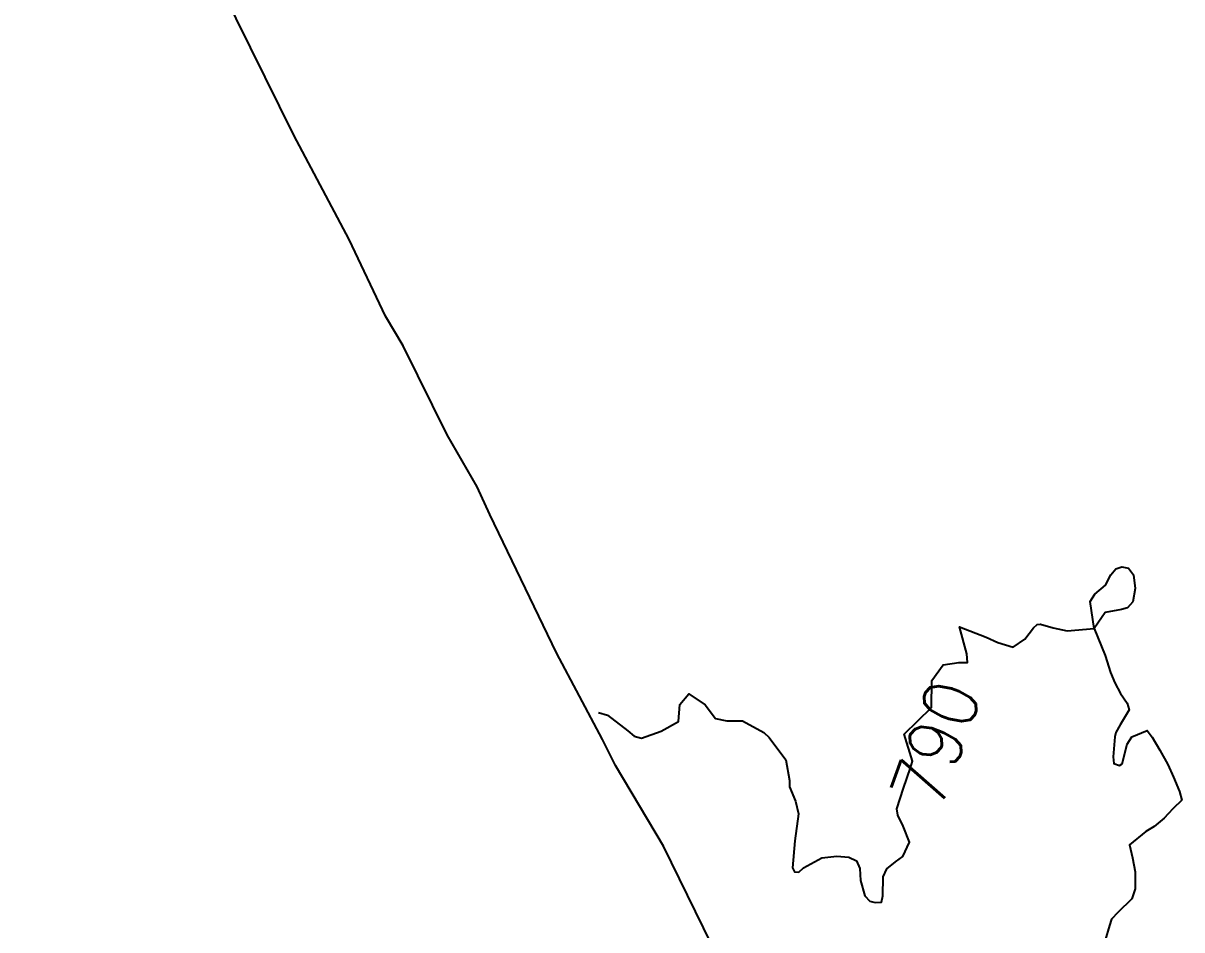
# Model space of a CAD drawing. Header units: metres. Extents: x 307586 to 320046, y 7427249 to 7434250.
# Drawn here: x 317966.4 to 318052.3, y 7430431.2 to 7430498.4 of the extents above; entities that cross this region are included whole.
import ezdxf
from ezdxf.enums import TextEntityAlignment as Align

# ---------------------------------------------------------------- set-up
doc = ezdxf.new("R2010")
doc.units = ezdxf.units.M
doc.header["$MEASUREMENT"] = 0
for name, color, linetype in [('Area', 45, 'Continuous'), ('Cotas', 45, 'Continuous'), ('Curvas de Nivel 5m', 15, 'Continuous')]:
    doc.layers.add(name, color=color, linetype=linetype)
doc.styles.add('Style-STANDARD', font='STANDARD.shx')

msp = doc.modelspace()

# ---------------------------------------------------------------- linework, layer by layer
at = {"layer": 'Area'}
msp.add_polyline3d([(318020.416, 7430424.081, 790.081), (318013.895, 7430437.389, 790.061), (318010.317, 7430443.366, 790.011), (318009.36, 7430445.311, 789.961), (318005.963, 7430451.734, 789.911), (318001.018, 7430461.969, 789.721), (318000.067, 7430464.02, 789.701), (317997.844, 7430467.892, 789.651), (317994.575, 7430474.471, 789.621), (317993.268, 7430476.68, 789.901), (317990.568, 7430482.364, 789.501), (317986.47, 7430490.101, 789.431), (317981.148, 7430500.923, 789.461), (317980.682, 7430501.679, 789.451), (317978.519, 7430506.244, 789.771), (317974.988, 7430513.276, 788.361), (317964.174, 7430534.532, 779.161)], dxfattribs=at)
at = {"layer": 'Curvas de Nivel 5m', "elevation": 790, "flags": 128}
msp.add_lwpolyline([(318009.073, 7430447.3), (318009.74, 7430447.096), (318011.252, 7430445.945), (318011.719, 7430445.564), (318012.251, 7430445.401), (318013.723, 7430445.92), (318014.985, 7430446.65), (318015.085, 7430447.9), (318015.761, 7430448.692), (318016.965, 7430447.878), (318017.738, 7430446.871), (318018.569, 7430446.691), (318019.741, 7430446.69), (318021.335, 7430445.824), (318021.727, 7430445.458), (318022.957, 7430443.807), (318023.234, 7430442.258), (318023.225, 7430441.805), (318023.667, 7430440.727), (318023.906, 7430439.796), (318023.633, 7430437.8), (318023.444, 7430435.793), (318023.609, 7430435.502), (318023.918, 7430435.477), (318024.259, 7430435.784), (318025.621, 7430436.547), (318026.733, 7430436.648), (318027.621, 7430436.582), (318028.203, 7430436.325), (318028.445, 7430435.738), (318028.489, 7430434.848), (318028.823, 7430433.731), (318029.187, 7430433.334), (318029.578, 7430433.214), (318030.037, 7430433.257), (318030.156, 7430433.714), (318030.183, 7430435.136), (318030.448, 7430435.712), (318031.085, 7430436.239), (318031.622, 7430436.632), (318032.134, 7430437.695), (318031.645, 7430438.893), (318031.251, 7430439.704), (318031.194, 7430440.17), (318031.683, 7430441.7), (318032.198, 7430443.195), (318032.346, 7430443.694), (318031.733, 7430445.7), (318032.743, 7430446.69), (318033.753, 7430447.68), (318033.773, 7430449.68), (318034.612, 7430450.847), (318035.793, 7430451.001), (318036.418, 7430451.02), (318036.386, 7430451.644), (318035.823, 7430453.65), (318037.816, 7430452.897), (318038.686, 7430452.492), (318039.808, 7430452.14), (318040.671, 7430452.735), (318041.324, 7430453.585), (318041.584, 7430453.825), (318041.827, 7430453.858), (318042.778, 7430453.57), (318043.821, 7430453.358), (318045.823, 7430453.53), (318045.52, 7430455.535), (318045.858, 7430456.065), (318046.651, 7430456.736), (318047.041, 7430457.518), (318047.427, 7430457.965), (318047.879, 7430458.11), (318048.365, 7430457.99), (318048.737, 7430457.497), (318048.863, 7430456.495), (318048.685, 7430455.498), (318048.296, 7430455.053), (318047.844, 7430454.937), (318046.642, 7430454.721), (318045.823, 7430453.53), (318046.636, 7430451.522), (318047.035, 7430450.266), (318047.359, 7430449.514), (318047.765, 7430448.712), (318048.259, 7430448.003), (318048.422, 7430447.5), (318047.742, 7430446.386), (318047.427, 7430445.822), (318047.36, 7430445.514), (318047.215, 7430444.01), (318047.287, 7430443.514), (318047.701, 7430443.367), (318047.896, 7430443.507), (318048.265, 7430444.961), (318048.609, 7430445.497), (318049.738, 7430445.982), (318050.126, 7430445.476), (318050.686, 7430444.503), (318051.289, 7430443.464), (318051.693, 7430442.508), (318052.133, 7430441.456), (318052.316, 7430440.811), (318051.664, 7430440.182), (318051.315, 7430439.807), (318051.019, 7430439.466), (318050.265, 7430438.855), (318049.643, 7430438.483), (318048.434, 7430437.498), (318048.653, 7430436.524), (318048.849, 7430435.491), (318048.848, 7430434.237), (318048.611, 7430433.495), (318047.573, 7430432.479), (318047.093, 7430431.989), (318046.957, 7430431.516), (318046.626, 7430430.44)], dxfattribs=at)

# ---------------------------------------------------------------- texts
at = {"layer": 'Cotas', "style": 'Style-STANDARD'}
msp.add_text('790', height=4, rotation=70.16536, dxfattribs=at).set_placement((318034.08, 7430445.026, 790), align=Align.MIDDLE_CENTER)

doc.saveas('drawing.dxf')
